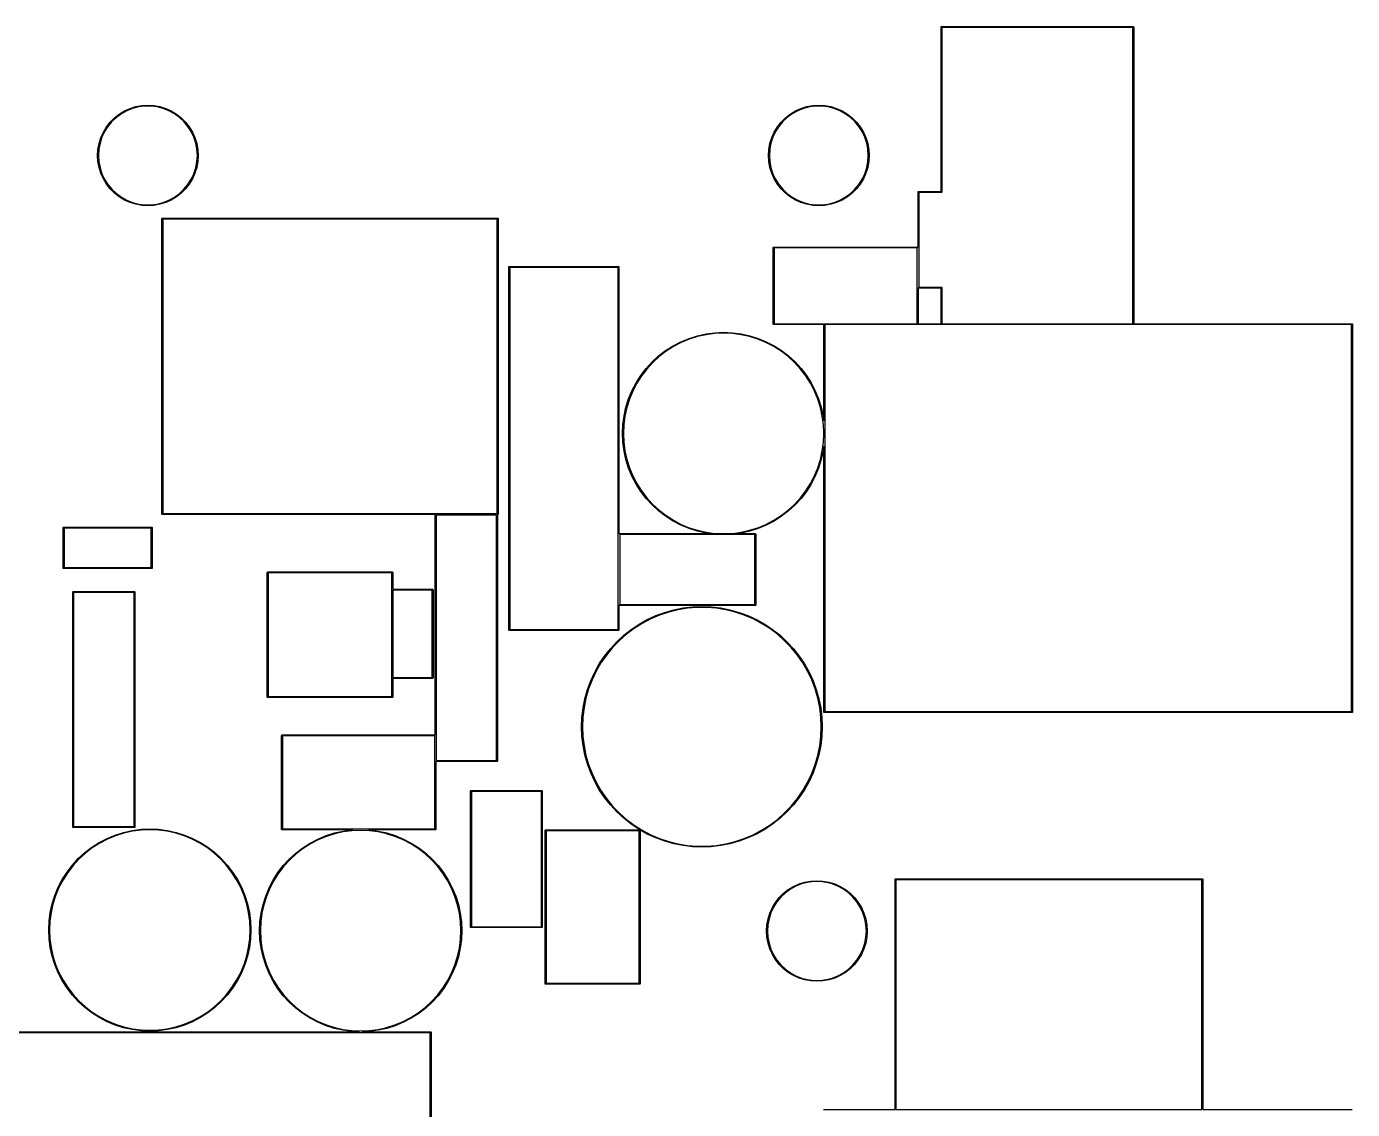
# Model space of a CAD drawing. Extents: x 0.56 to 7.71, y -4.93 to -0.64.
# Drawn here: x 4.987 to 7.71, y -2.865 to -0.641 of the extents above; entities that cross this region are included whole.
import ezdxf

# ---------------------------------------------------------------- set-up
doc = ezdxf.new("R2010")
doc.units = 0
doc.header["$MEASUREMENT"] = 0
doc.layers.add('BLACK', color=7, linetype='CONTINUOUS')

msp = doc.modelspace()

# ---------------------------------------------------------------- linework, layer by layer
at = {"layer": 'BLACK', "linetype": 'CONTINUOUS'}
for p, q in [((6.86516, -0.641732), (6.86545, -0.641036)), ((6.86516, -0.979331), (6.86516, -0.641732)), ((6.86545, -0.641036), (6.86614, -0.640748)), ((6.86614, -0.640748), (7.25984, -0.640748)), ((6.86713, -0.642717), (6.86713, -0.980315)), ((7.25886, -0.642717), (6.86713, -0.642717)), ((7.25886, -1.25098), (7.25886, -0.642717)), ((7.25984, -0.640748), (7.26054, -0.641036)), ((7.26054, -0.641036), (7.26083, -0.641732)), ((7.26083, -0.641732), (7.26083, -1.25098)), ((5.17751, -0.820459), (5.18819, -0.814003)), ((5.19297, -0.813601), (5.18179, -0.819746)), ((5.18819, -0.814003), (5.19957, -0.808881)), ((5.20483, -0.808905), (5.19297, -0.813601)), ((5.19957, -0.808881), (5.21149, -0.805168)), ((5.21719, -0.805733), (5.20483, -0.808905)), ((5.21149, -0.805168), (5.22376, -0.802919)), ((5.22984, -0.804134), (5.21719, -0.805733)), ((5.22376, -0.802919), (5.23622, -0.802165)), ((5.2426, -0.804134), (5.22984, -0.804134)), ((5.23622, -0.802165), (5.24868, -0.802919)), ((5.25525, -0.805733), (5.2426, -0.804134)), ((5.24868, -0.802919), (5.26095, -0.805168)), ((5.26761, -0.808905), (5.25525, -0.805733)), ((5.26095, -0.805168), (5.27287, -0.808881)), ((5.27947, -0.813601), (5.26761, -0.808905)), ((5.27287, -0.808881), (5.28425, -0.814003)), ((5.29065, -0.819746), (5.27947, -0.813601)), ((5.28425, -0.814003), (5.29493, -0.820459)), ((6.55547, -0.820459), (6.56615, -0.814003)), ((6.57092, -0.813601), (6.55974, -0.819746)), ((6.56615, -0.814003), (6.57753, -0.808881)), ((6.58278, -0.808905), (6.57092, -0.813601)), ((6.57753, -0.808881), (6.58944, -0.805168)), ((6.59514, -0.805733), (6.58278, -0.808905)), ((6.58944, -0.805168), (6.60172, -0.802919)), ((6.6078, -0.804134), (6.59514, -0.805733)), ((6.60172, -0.802919), (6.61417, -0.802165)), ((6.62055, -0.804134), (6.6078, -0.804134)), ((6.61417, -0.802165), (6.62663, -0.802919)), ((6.63321, -0.805733), (6.62055, -0.804134)), ((6.62663, -0.802919), (6.63891, -0.805168)), ((6.64556, -0.808905), (6.63321, -0.805733)), ((6.63891, -0.805168), (6.65082, -0.808881)), ((6.65742, -0.813601), (6.64556, -0.808905)), ((6.65082, -0.808881), (6.6622, -0.814003)), ((6.6686, -0.819746), (6.65742, -0.813601)), ((6.6622, -0.814003), (6.67288, -0.820459)), ((5.15117, -0.846804), (5.15886, -0.83698)), ((5.16217, -0.835977), (5.15404, -0.845806)), ((5.15886, -0.83698), (5.16769, -0.828156)), ((5.17147, -0.827244), (5.16217, -0.835977)), ((5.16769, -0.828156), (5.17751, -0.820459)), ((5.18179, -0.819746), (5.17147, -0.827244)), ((5.30097, -0.827244), (5.29065, -0.819746)), ((5.29493, -0.820459), (5.30475, -0.828156)), ((5.31027, -0.835977), (5.30097, -0.827244)), ((5.30475, -0.828156), (5.31358, -0.83698)), ((5.3184, -0.845806), (5.31027, -0.835977)), ((5.31358, -0.83698), (5.32127, -0.846804)), ((6.52912, -0.846804), (6.53682, -0.83698)), ((6.54013, -0.835977), (6.53199, -0.845806)), ((6.53682, -0.83698), (6.54564, -0.828156)), ((6.54942, -0.827244), (6.54013, -0.835977)), ((6.54564, -0.828156), (6.55547, -0.820459)), ((6.55974, -0.819746), (6.54942, -0.827244)), ((6.67892, -0.827244), (6.6686, -0.819746)), ((6.67288, -0.820459), (6.6827, -0.828156)), ((6.68822, -0.835977), (6.67892, -0.827244)), ((6.6827, -0.828156), (6.69153, -0.83698)), ((6.69635, -0.845806), (6.68822, -0.835977)), ((6.69153, -0.83698), (6.69923, -0.846804)), ((5.13588, -0.880779), (5.13959, -0.868865)), ((5.14178, -0.868118), (5.13783, -0.88025)), ((5.13959, -0.868865), (5.14471, -0.857484)), ((5.14721, -0.856576), (5.14178, -0.868118)), ((5.14471, -0.857484), (5.15117, -0.846804)), ((5.15404, -0.845806), (5.14721, -0.856576)), ((5.32523, -0.856576), (5.3184, -0.845806)), ((5.32127, -0.846804), (5.32773, -0.857484)), ((5.33067, -0.868118), (5.32523, -0.856576)), ((5.32773, -0.857484), (5.33285, -0.868865)), ((5.33461, -0.88025), (5.33067, -0.868118)), ((5.33285, -0.868865), (5.33656, -0.880779)), ((6.51383, -0.880779), (6.51754, -0.868865)), ((6.51973, -0.868118), (6.51579, -0.88025)), ((6.51754, -0.868865), (6.52266, -0.857484)), ((6.52516, -0.856576), (6.51973, -0.868118)), ((6.52266, -0.857484), (6.52912, -0.846804)), ((6.53199, -0.845806), (6.52516, -0.856576)), ((6.70319, -0.856576), (6.69635, -0.845806)), ((6.69923, -0.846804), (6.70568, -0.857484)), ((6.70862, -0.868118), (6.70319, -0.856576)), ((6.70568, -0.857484), (6.7108, -0.868865)), ((6.71256, -0.88025), (6.70862, -0.868118)), ((6.7108, -0.868865), (6.71452, -0.880779)), ((5.13287, -0.905512), (5.13363, -0.893055)), ((5.13363, -0.893055), (5.13588, -0.880779)), ((5.13544, -0.892781), (5.13464, -0.905512)), ((5.13783, -0.88025), (5.13544, -0.892781)), ((5.337, -0.892781), (5.33461, -0.88025)), ((5.33656, -0.880779), (5.33881, -0.893055)), ((5.3378, -0.905512), (5.337, -0.892781)), ((5.33881, -0.893055), (5.33957, -0.905512)), ((6.51083, -0.905512), (6.51158, -0.893055)), ((6.51158, -0.893055), (6.51383, -0.880779)), ((6.5134, -0.892781), (6.51259, -0.905512)), ((6.51579, -0.88025), (6.5134, -0.892781)), ((6.71495, -0.892781), (6.71256, -0.88025)), ((6.71452, -0.880779), (6.71677, -0.893055)), ((6.71575, -0.905512), (6.71495, -0.892781)), ((6.71677, -0.893055), (6.71752, -0.905512)), ((5.13363, -0.917969), (5.13287, -0.905512)), ((5.13588, -0.930244), (5.13363, -0.917969)), ((5.13464, -0.905512), (5.13544, -0.918243)), ((5.13544, -0.918243), (5.13783, -0.930773)), ((5.33461, -0.930773), (5.337, -0.918243)), ((5.33881, -0.917969), (5.33656, -0.930244)), ((5.337, -0.918243), (5.3378, -0.905512)), ((5.33957, -0.905512), (5.33881, -0.917969)), ((6.51158, -0.917969), (6.51083, -0.905512)), ((6.51383, -0.930244), (6.51158, -0.917969)), ((6.51259, -0.905512), (6.5134, -0.918243)), ((6.5134, -0.918243), (6.51579, -0.930773)), ((6.71256, -0.930773), (6.71495, -0.918243)), ((6.71677, -0.917969), (6.71452, -0.930244)), ((6.71495, -0.918243), (6.71575, -0.905512)), ((6.71752, -0.905512), (6.71677, -0.917969)), ((5.13959, -0.942159), (5.13588, -0.930244)), ((5.13783, -0.930773), (5.14178, -0.942905)), ((5.14471, -0.953539), (5.13959, -0.942159)), ((5.14178, -0.942905), (5.14721, -0.954448)), ((5.32523, -0.954448), (5.33067, -0.942905)), ((5.33285, -0.942159), (5.32773, -0.953539)), ((5.33067, -0.942905), (5.33461, -0.930773)), ((5.33656, -0.930244), (5.33285, -0.942159)), ((6.51754, -0.942159), (6.51383, -0.930244)), ((6.51579, -0.930773), (6.51973, -0.942905)), ((6.52266, -0.953539), (6.51754, -0.942159)), ((6.51973, -0.942905), (6.52516, -0.954448)), ((6.70319, -0.954448), (6.70862, -0.942905)), ((6.7108, -0.942159), (6.70568, -0.953539)), ((6.70862, -0.942905), (6.71256, -0.930773)), ((6.71452, -0.930244), (6.7108, -0.942159)), ((5.15117, -0.964219), (5.14471, -0.953539)), ((5.14721, -0.954448), (5.15404, -0.965218)), ((5.15886, -0.974043), (5.15117, -0.964219)), ((5.15404, -0.965218), (5.16217, -0.975047)), ((5.16769, -0.982868), (5.15886, -0.974043)), ((5.16217, -0.975047), (5.17147, -0.983779)), ((5.30097, -0.983779), (5.31027, -0.975047)), ((5.31358, -0.974043), (5.30475, -0.982868)), ((5.31027, -0.975047), (5.3184, -0.965218)), ((5.32127, -0.964219), (5.31358, -0.974043)), ((5.3184, -0.965218), (5.32523, -0.954448)), ((5.32773, -0.953539), (5.32127, -0.964219)), ((6.52912, -0.964219), (6.52266, -0.953539)), ((6.52516, -0.954448), (6.53199, -0.965218)), ((6.53682, -0.974043), (6.52912, -0.964219)), ((6.53199, -0.965218), (6.54013, -0.975047)), ((6.54564, -0.982868), (6.53682, -0.974043)), ((6.54013, -0.975047), (6.54942, -0.983779)), ((6.67892, -0.983779), (6.68822, -0.975047)), ((6.69153, -0.974043), (6.6827, -0.982868)), ((6.68822, -0.975047), (6.69635, -0.965218)), ((6.69923, -0.964219), (6.69153, -0.974043)), ((6.69635, -0.965218), (6.70319, -0.954448)), ((6.70568, -0.953539), (6.69923, -0.964219)), ((6.81791, -0.980315), (6.8182, -0.979619)), ((6.81791, -1.09449), (6.81791, -0.980315)), ((6.8182, -0.979619), (6.8189, -0.979331)), ((6.8189, -0.979331), (6.86516, -0.979331)), ((6.86713, -0.980315), (6.86684, -0.981011)), ((5.17751, -0.990564), (5.16769, -0.982868)), ((5.17147, -0.983779), (5.18179, -0.991277)), ((5.18819, -0.997021), (5.17751, -0.990564)), ((5.18179, -0.991277), (5.19297, -0.997423)), ((5.19957, -1.00214), (5.18819, -0.997021)), ((5.19297, -0.997423), (5.20483, -1.00212)), ((5.21149, -1.00586), (5.19957, -1.00214)), ((5.20483, -1.00212), (5.21719, -1.00529)), ((5.22376, -1.0081), (5.21149, -1.00586)), ((5.21719, -1.00529), (5.22984, -1.00689)), ((5.22984, -1.00689), (5.2426, -1.00689)), ((5.2426, -1.00689), (5.25525, -1.00529)), ((5.26095, -1.00586), (5.24868, -1.0081)), ((5.25525, -1.00529), (5.26761, -1.00212)), ((5.27287, -1.00214), (5.26095, -1.00586)), ((5.26761, -1.00212), (5.27947, -0.997423)), ((5.28425, -0.997021), (5.27287, -1.00214)), ((5.27947, -0.997423), (5.29065, -0.991277)), ((5.29493, -0.990564), (5.28425, -0.997021)), ((5.29065, -0.991277), (5.30097, -0.983779)), ((5.30475, -0.982868), (5.29493, -0.990564)), ((6.55547, -0.990564), (6.54564, -0.982868)), ((6.54942, -0.983779), (6.55974, -0.991277)), ((6.56615, -0.997021), (6.55547, -0.990564)), ((6.55974, -0.991277), (6.57092, -0.997423)), ((6.57753, -1.00214), (6.56615, -0.997021)), ((6.57092, -0.997423), (6.58278, -1.00212)), ((6.58944, -1.00586), (6.57753, -1.00214)), ((6.58278, -1.00212), (6.59514, -1.00529)), ((6.60172, -1.0081), (6.58944, -1.00586)), ((6.59514, -1.00529), (6.6078, -1.00689)), ((6.6078, -1.00689), (6.62055, -1.00689)), ((6.62055, -1.00689), (6.63321, -1.00529)), ((6.63891, -1.00586), (6.62663, -1.0081)), ((6.63321, -1.00529), (6.64556, -1.00212)), ((6.65082, -1.00214), (6.63891, -1.00586)), ((6.64556, -1.00212), (6.65742, -0.997423)), ((6.6622, -0.997021), (6.65082, -1.00214)), ((6.65742, -0.997423), (6.6686, -0.991277)), ((6.67288, -0.990564), (6.6622, -0.997021)), ((6.6686, -0.991277), (6.67892, -0.983779)), ((6.6827, -0.982868), (6.67288, -0.990564)), ((6.86614, -0.981299), (6.81988, -0.981299)), ((6.81988, -0.981299), (6.81988, -1.17618)), ((6.86684, -0.981011), (6.86614, -0.981299)), ((5.23622, -1.00886), (5.22376, -1.0081)), ((5.24868, -1.0081), (5.23622, -1.00886)), ((5.26476, -1.03543), (5.26505, -1.03474)), ((5.26505, -1.03474), (5.26575, -1.03445)), ((5.26575, -1.03445), (5.95472, -1.03445)), ((5.95472, -1.03445), (5.95542, -1.03474)), ((5.95542, -1.03474), (5.95571, -1.03543)), ((6.61417, -1.00886), (6.60172, -1.0081)), ((6.62663, -1.0081), (6.61417, -1.00886)), ((5.26476, -1.64173), (5.26476, -1.03543)), ((5.26673, -1.03642), (5.26673, -1.64075)), ((5.95374, -1.03642), (5.26673, -1.03642)), ((5.95374, -1.64075), (5.95374, -1.03642)), ((5.95571, -1.03543), (5.95571, -1.64173)), ((6.52067, -1.09449), (6.52096, -1.09379)), ((6.52067, -1.25197), (6.52067, -1.09449)), ((6.52096, -1.09379), (6.52165, -1.0935)), ((6.52165, -1.0935), (6.81693, -1.0935)), ((6.52264, -1.09547), (6.52264, -1.25098)), ((6.81594, -1.09547), (6.52264, -1.09547)), ((6.81594, -1.25098), (6.81594, -1.09547)), ((6.81693, -1.0935), (6.81763, -1.09379)), ((6.81763, -1.09379), (6.81791, -1.09449)), ((5.97736, -1.13425), (5.97765, -1.13356)), ((5.97736, -1.87992), (5.97736, -1.13425)), ((5.97765, -1.13356), (5.97835, -1.13327)), ((5.97835, -1.13327), (6.20276, -1.13327)), ((5.97933, -1.13524), (5.97933, -1.87894)), ((6.20177, -1.13524), (5.97933, -1.13524)), ((6.20177, -1.87894), (6.20177, -1.13524)), ((6.20276, -1.13327), (6.20345, -1.13356)), ((6.20345, -1.13356), (6.20374, -1.13425)), ((6.20374, -1.13425), (6.20374, -1.68229)), ((6.8182, -1.17786), (6.81791, -1.17717)), ((6.81791, -1.17717), (6.81791, -1.25098)), ((6.8189, -1.17815), (6.8182, -1.17786)), ((6.86516, -1.17815), (6.8189, -1.17815)), ((6.81988, -1.17618), (6.86614, -1.17618)), ((6.86516, -1.25098), (6.86516, -1.17815)), ((6.86614, -1.17618), (6.86684, -1.17647)), ((6.86684, -1.17647), (6.86713, -1.17717)), ((6.86713, -1.17717), (6.86713, -1.25098)), ((6.52096, -1.25266), (6.52067, -1.25197)), ((6.52165, -1.25295), (6.52096, -1.25266)), ((6.52264, -1.25098), (6.81594, -1.25098)), ((6.81791, -1.25098), (6.86516, -1.25098)), ((6.86713, -1.25098), (7.25886, -1.25098)), ((7.26083, -1.25098), (7.70925, -1.25098)), ((7.70925, -1.25098), (7.70995, -1.25127)), ((7.70995, -1.25127), (7.71024, -1.25197)), ((7.71024, -1.25197), (7.71024, -2.04843)), ((6.34757, -1.28123), (6.36484, -1.27578)), ((6.3653, -1.27749), (6.34817, -1.28289)), ((6.36484, -1.27578), (6.38253, -1.27186)), ((6.38284, -1.2736), (6.3653, -1.27749)), ((6.38253, -1.27186), (6.4005, -1.26949)), ((6.40065, -1.27126), (6.38284, -1.2736)), ((6.4005, -1.26949), (6.4186, -1.2687)), ((6.4186, -1.27047), (6.40065, -1.27126)), ((6.4186, -1.2687), (6.4367, -1.26949)), ((6.43654, -1.27126), (6.4186, -1.27047)), ((6.45435, -1.2736), (6.43654, -1.27126)), ((6.4367, -1.26949), (6.45466, -1.27186)), ((6.47189, -1.27749), (6.45435, -1.2736)), ((6.45466, -1.27186), (6.47235, -1.27578)), ((6.48902, -1.28289), (6.47189, -1.27749)), ((6.47235, -1.27578), (6.48963, -1.28123)), ((6.62441, -1.25295), (6.52165, -1.25295)), ((6.62441, -1.45013), (6.62441, -1.25295)), ((6.81693, -1.25295), (6.62638, -1.25295)), ((6.62638, -1.25295), (6.62638, -2.04744)), ((6.86614, -1.25295), (6.81693, -1.25295)), ((7.25984, -1.25295), (6.86614, -1.25295)), ((7.70827, -1.25295), (7.25984, -1.25295)), ((7.70827, -2.04744), (7.70827, -1.25295)), ((6.2851, -1.31729), (6.29948, -1.30626)), ((6.29948, -1.30626), (6.31476, -1.29652)), ((6.31564, -1.29806), (6.30049, -1.30771)), ((6.31476, -1.29652), (6.33083, -1.28816)), ((6.33158, -1.28976), (6.31564, -1.29806)), ((6.33083, -1.28816), (6.34757, -1.28123)), ((6.34817, -1.28289), (6.33158, -1.28976)), ((6.50561, -1.28976), (6.48902, -1.28289)), ((6.48963, -1.28123), (6.50636, -1.28816)), ((6.52155, -1.29806), (6.50561, -1.28976)), ((6.50636, -1.28816), (6.52243, -1.29652)), ((6.5367, -1.30771), (6.52155, -1.29806)), ((6.52243, -1.29652), (6.53771, -1.30626)), ((6.53771, -1.30626), (6.55209, -1.31729)), ((6.25951, -1.34289), (6.27175, -1.32953)), ((6.273, -1.33078), (6.26086, -1.34403)), ((6.27175, -1.32953), (6.2851, -1.31729)), ((6.28624, -1.31865), (6.273, -1.33078)), ((6.30049, -1.30771), (6.28624, -1.31865)), ((6.55095, -1.31865), (6.5367, -1.30771)), ((6.56419, -1.33078), (6.55095, -1.31865)), ((6.55209, -1.31729), (6.56545, -1.32953)), ((6.57633, -1.34403), (6.56419, -1.33078)), ((6.56545, -1.32953), (6.57769, -1.34289)), ((6.23874, -1.37254), (6.24848, -1.35726)), ((6.24993, -1.35828), (6.24028, -1.37343)), ((6.24848, -1.35726), (6.25951, -1.34289)), ((6.26086, -1.34403), (6.24993, -1.35828)), ((6.58726, -1.35828), (6.57633, -1.34403)), ((6.57769, -1.34289), (6.58871, -1.35726)), ((6.59691, -1.37343), (6.58726, -1.35828)), ((6.58871, -1.35726), (6.59845, -1.37254)), ((6.22344, -1.40535), (6.23038, -1.38861)), ((6.23038, -1.38861), (6.23874, -1.37254)), ((6.24028, -1.37343), (6.23198, -1.38936)), ((6.60521, -1.38936), (6.59691, -1.37343)), ((6.59845, -1.37254), (6.60681, -1.38861)), ((6.60681, -1.38861), (6.61375, -1.40535)), ((6.21799, -1.42263), (6.22344, -1.40535)), ((6.22511, -1.40595), (6.21971, -1.42309)), ((6.23198, -1.38936), (6.22511, -1.40595)), ((6.61208, -1.40595), (6.60521, -1.38936)), ((6.61748, -1.42309), (6.61208, -1.40595)), ((6.61375, -1.40535), (6.6192, -1.42263)), ((6.21171, -1.45828), (6.21407, -1.44032)), ((6.21582, -1.44062), (6.21347, -1.45843)), ((6.21407, -1.44032), (6.21799, -1.42263)), ((6.21971, -1.42309), (6.21582, -1.44062)), ((6.62137, -1.44062), (6.61748, -1.42309)), ((6.6192, -1.42263), (6.62312, -1.44032)), ((6.62372, -1.45843), (6.62137, -1.44062)), ((6.62312, -1.44032), (6.62441, -1.45013)), ((6.21092, -1.47638), (6.21171, -1.45828)), ((6.21347, -1.45843), (6.21269, -1.47638)), ((6.62441, -1.4743), (6.62372, -1.45843)), ((6.21171, -1.49448), (6.21092, -1.47638)), ((6.21407, -1.51244), (6.21171, -1.49448)), ((6.21269, -1.47638), (6.21347, -1.49432)), ((6.21347, -1.49432), (6.21582, -1.51213)), ((6.62137, -1.51213), (6.62372, -1.49432)), ((6.62372, -1.49432), (6.62441, -1.47845)), ((6.62441, -1.47845), (6.62441, -1.4743)), ((6.21799, -1.53013), (6.21407, -1.51244)), ((6.21582, -1.51213), (6.21971, -1.52967)), ((6.61748, -1.52967), (6.62137, -1.51213)), ((6.62312, -1.51244), (6.6192, -1.53013)), ((6.62441, -1.50263), (6.62312, -1.51244)), ((6.62441, -2.04843), (6.62441, -1.50263)), ((6.22344, -1.54741), (6.21799, -1.53013)), ((6.21971, -1.52967), (6.22511, -1.5468)), ((6.23038, -1.56415), (6.22344, -1.54741)), ((6.22511, -1.5468), (6.23198, -1.5634)), ((6.60521, -1.5634), (6.61208, -1.5468)), ((6.61375, -1.54741), (6.60681, -1.56415)), ((6.61208, -1.5468), (6.61748, -1.52967)), ((6.6192, -1.53013), (6.61375, -1.54741)), ((6.23874, -1.58022), (6.23038, -1.56415)), ((6.23198, -1.5634), (6.24028, -1.57933)), ((6.24028, -1.57933), (6.24993, -1.59448)), ((6.58726, -1.59448), (6.59691, -1.57933)), ((6.59691, -1.57933), (6.60521, -1.5634)), ((6.60681, -1.56415), (6.59845, -1.58022)), ((6.24848, -1.5955), (6.23874, -1.58022)), ((6.25951, -1.60987), (6.24848, -1.5955)), ((6.24993, -1.59448), (6.26086, -1.60873)), ((6.57633, -1.60873), (6.58726, -1.59448)), ((6.58871, -1.5955), (6.57769, -1.60987)), ((6.59845, -1.58022), (6.58871, -1.5955)), ((6.27175, -1.62323), (6.25951, -1.60987)), ((6.26086, -1.60873), (6.273, -1.62197)), ((6.2851, -1.63547), (6.27175, -1.62323)), ((6.273, -1.62197), (6.28624, -1.63411)), ((6.55095, -1.63411), (6.56419, -1.62197)), ((6.56545, -1.62323), (6.55209, -1.63547)), ((6.56419, -1.62197), (6.57633, -1.60873)), ((6.57769, -1.60987), (6.56545, -1.62323)), ((5.26505, -1.64243), (5.26476, -1.64173)), ((5.26575, -1.64272), (5.26505, -1.64243)), ((5.82608, -1.64272), (5.26575, -1.64272)), ((5.26673, -1.64075), (5.95374, -1.64075)), ((5.82602, -1.64285), (5.82608, -1.64272)), ((5.82602, -2.09547), (5.82602, -1.64285)), ((5.82799, -1.64383), (5.82799, -2.14817)), ((5.95201, -1.64383), (5.82799, -1.64383)), ((5.95201, -2.14817), (5.95201, -1.64383)), ((5.95472, -1.64272), (5.95392, -1.64272)), ((5.95392, -1.64272), (5.95398, -1.64285)), ((5.95398, -1.64285), (5.95398, -2.14915)), ((5.95542, -1.64243), (5.95472, -1.64272)), ((5.95571, -1.64173), (5.95542, -1.64243)), ((6.29948, -1.6465), (6.2851, -1.63547)), ((6.28624, -1.63411), (6.30049, -1.64505)), ((6.31476, -1.65623), (6.29948, -1.6465)), ((6.30049, -1.64505), (6.31564, -1.6547)), ((6.33083, -1.6646), (6.31476, -1.65623)), ((6.31564, -1.6547), (6.33158, -1.66299)), ((6.50561, -1.66299), (6.52155, -1.6547)), ((6.52243, -1.65623), (6.50636, -1.6646)), ((6.52155, -1.6547), (6.5367, -1.64505)), ((6.53771, -1.6465), (6.52243, -1.65623)), ((6.5367, -1.64505), (6.55095, -1.63411)), ((6.55209, -1.63547), (6.53771, -1.6465)), ((5.06201, -1.67008), (5.0623, -1.66938)), ((5.06201, -1.75276), (5.06201, -1.67008)), ((5.0623, -1.66938), (5.06299, -1.66909)), ((5.06299, -1.66909), (5.24409, -1.66909)), ((5.06398, -1.67106), (5.06398, -1.75177)), ((5.24311, -1.67106), (5.06398, -1.67106)), ((5.24311, -1.75177), (5.24311, -1.67106)), ((5.24409, -1.66909), (5.24479, -1.66938)), ((5.24479, -1.66938), (5.24508, -1.67008)), ((5.24508, -1.67008), (5.24508, -1.75276)), ((6.20374, -1.68229), (6.20424, -1.68209)), ((6.20424, -1.68209), (6.39155, -1.68209)), ((6.4186, -1.68406), (6.20522, -1.68406)), ((6.20522, -1.68406), (6.20522, -1.82776)), ((6.34757, -1.67153), (6.33083, -1.6646)), ((6.33158, -1.66299), (6.34817, -1.66987)), ((6.36484, -1.67698), (6.34757, -1.67153)), ((6.34817, -1.66987), (6.3653, -1.67527)), ((6.38253, -1.6809), (6.36484, -1.67698)), ((6.3653, -1.67527), (6.38284, -1.67915)), ((6.39155, -1.68209), (6.38253, -1.6809)), ((6.38284, -1.67915), (6.40065, -1.6815)), ((6.40065, -1.6815), (6.41411, -1.68209)), ((6.41411, -1.68209), (6.42308, -1.68209)), ((6.48278, -1.68406), (6.4186, -1.68406)), ((6.42308, -1.68209), (6.43654, -1.6815)), ((6.43654, -1.6815), (6.45435, -1.67915)), ((6.45466, -1.6809), (6.44565, -1.68209)), ((6.44565, -1.68209), (6.48376, -1.68209)), ((6.45435, -1.67915), (6.47189, -1.67527)), ((6.47235, -1.67698), (6.45466, -1.6809)), ((6.47189, -1.67527), (6.48902, -1.66987)), ((6.48963, -1.67153), (6.47235, -1.67698)), ((6.48278, -1.82776), (6.48278, -1.68406)), ((6.48376, -1.68209), (6.48446, -1.68237)), ((6.48446, -1.68237), (6.48475, -1.68307)), ((6.48475, -1.68307), (6.48475, -1.82874)), ((6.48902, -1.66987), (6.50561, -1.66299)), ((6.50636, -1.6646), (6.48963, -1.67153)), ((5.0623, -1.75345), (5.06201, -1.75276)), ((5.06299, -1.75374), (5.0623, -1.75345)), ((5.24409, -1.75374), (5.06299, -1.75374)), ((5.06398, -1.75177), (5.24311, -1.75177)), ((5.24479, -1.75345), (5.24409, -1.75374)), ((5.24508, -1.75276), (5.24479, -1.75345)), ((5.4813, -1.76181), (5.48159, -1.76112)), ((5.4813, -2.01772), (5.4813, -1.76181)), ((5.48159, -1.76112), (5.48228, -1.76083)), ((5.48228, -1.76083), (5.73819, -1.76083)), ((5.48327, -1.7628), (5.48327, -2.01673)), ((5.7372, -1.7628), (5.48327, -1.7628)), ((5.7372, -2.01673), (5.7372, -1.7628)), ((5.73819, -1.76083), (5.73888, -1.76112)), ((5.73888, -1.76112), (5.73917, -1.76181)), ((5.73917, -1.76181), (5.73917, -1.79626)), ((5.73917, -1.79626), (5.82087, -1.79626)), ((5.82087, -1.79626), (5.82156, -1.79655)), ((5.82156, -1.79655), (5.82185, -1.79724)), ((5.82185, -1.79724), (5.82185, -1.97835)), ((5.08169, -1.80197), (5.08198, -1.80127)), ((5.08169, -2.28465), (5.08169, -1.80197)), ((5.08198, -1.80127), (5.08268, -1.80098)), ((5.08268, -1.80098), (5.20866, -1.80098)), ((5.08366, -1.80295), (5.08366, -2.28366)), ((5.20768, -1.80295), (5.08366, -1.80295)), ((5.20768, -2.28366), (5.20768, -1.80295)), ((5.20866, -1.80098), (5.20936, -1.80127)), ((5.20936, -1.80127), (5.20965, -1.80197)), ((5.20965, -1.80197), (5.20965, -2.28465)), ((5.73917, -1.79823), (5.73917, -1.97736)), ((5.81988, -1.79823), (5.73917, -1.79823)), ((5.81988, -1.97736), (5.81988, -1.79823)), ((6.20424, -1.82972), (6.20374, -1.82952)), ((6.20374, -1.82952), (6.20374, -1.87992)), ((6.48376, -1.82972), (6.20424, -1.82972)), ((6.20522, -1.82776), (6.48278, -1.82776)), ((6.26186, -1.85862), (6.27947, -1.8505)), ((6.28704, -1.8494), (6.26887, -1.85714)), ((6.27947, -1.8505), (6.29767, -1.84378)), ((6.30578, -1.84315), (6.28704, -1.8494)), ((6.29767, -1.84378), (6.31634, -1.83852)), ((6.32495, -1.83842), (6.30578, -1.84315)), ((6.31634, -1.83852), (6.33537, -1.83473)), ((6.34445, -1.83525), (6.32495, -1.83842)), ((6.33537, -1.83473), (6.35463, -1.83245)), ((6.36414, -1.83366), (6.34445, -1.83525)), ((6.35463, -1.83245), (6.37402, -1.83169)), ((6.38389, -1.83366), (6.36414, -1.83366)), ((6.37402, -1.83169), (6.3934, -1.83245)), ((6.40358, -1.83525), (6.38389, -1.83366)), ((6.3934, -1.83245), (6.41266, -1.83473)), ((6.42308, -1.83842), (6.40358, -1.83525)), ((6.41266, -1.83473), (6.43169, -1.83852)), ((6.44226, -1.84315), (6.42308, -1.83842)), ((6.43169, -1.83852), (6.45036, -1.84378)), ((6.46099, -1.8494), (6.44226, -1.84315)), ((6.45036, -1.84378), (6.46856, -1.8505)), ((6.47916, -1.85714), (6.46099, -1.8494)), ((6.46856, -1.8505), (6.48617, -1.85862)), ((6.48446, -1.82944), (6.48376, -1.82972)), ((6.48475, -1.82874), (6.48446, -1.82944)), ((5.97933, -1.87894), (6.20177, -1.87894)), ((6.21357, -1.89088), (6.22881, -1.87887)), ((6.23468, -1.87688), (6.21889, -1.88875)), ((6.22881, -1.87887), (6.24493, -1.8681)), ((6.25138, -1.86632), (6.23468, -1.87688)), ((6.24493, -1.8681), (6.26186, -1.85862)), ((6.26887, -1.85714), (6.25138, -1.86632)), ((6.49665, -1.86632), (6.47916, -1.85714)), ((6.48617, -1.85862), (6.5031, -1.8681)), ((6.51335, -1.87688), (6.49665, -1.86632)), ((6.5031, -1.8681), (6.51923, -1.87887)), ((6.52914, -1.88875), (6.51335, -1.87688)), ((6.51923, -1.87887), (6.53446, -1.89088)), ((5.97765, -1.88062), (5.97736, -1.87992)), ((5.97835, -1.88091), (5.97765, -1.88062)), ((6.20276, -1.88091), (5.97835, -1.88091)), ((6.18616, -1.9183), (6.19933, -1.90405)), ((6.20411, -1.90185), (6.19042, -1.91609)), ((6.19933, -1.90405), (6.21357, -1.89088)), ((6.20345, -1.88062), (6.20276, -1.88091)), ((6.20374, -1.87992), (6.20345, -1.88062)), ((6.21889, -1.88875), (6.20411, -1.90185)), ((6.54393, -1.90185), (6.52914, -1.88875)), ((6.53446, -1.89088), (6.5487, -1.90405)), ((6.55761, -1.91609), (6.54393, -1.90185)), ((6.5487, -1.90405), (6.56187, -1.9183)), ((6.16337, -1.94966), (6.17415, -1.93353)), ((6.17793, -1.93139), (6.16671, -1.94765)), ((6.17415, -1.93353), (6.18616, -1.9183)), ((6.19042, -1.91609), (6.17793, -1.93139)), ((6.5701, -1.93139), (6.55761, -1.91609)), ((6.56187, -1.9183), (6.57388, -1.93353)), ((6.58132, -1.94765), (6.5701, -1.93139)), ((6.57388, -1.93353), (6.58466, -1.94966)), ((6.1539, -1.96658), (6.16337, -1.94966)), ((6.16671, -1.94765), (6.15683, -1.96475)), ((6.5912, -1.96475), (6.58132, -1.94765)), ((6.58466, -1.94966), (6.59414, -1.96658)), ((5.73917, -1.97736), (5.81988, -1.97736)), ((5.82087, -1.97933), (5.73917, -1.97933)), ((5.73917, -1.97933), (5.73917, -2.01772)), ((5.82156, -1.97904), (5.82087, -1.97933)), ((5.82185, -1.97835), (5.82156, -1.97904)), ((6.13906, -2.0024), (6.14577, -1.9842)), ((6.14837, -1.9826), (6.14136, -2.00107)), ((6.14577, -1.9842), (6.1539, -1.96658)), ((6.15683, -1.96475), (6.14837, -1.9826)), ((6.59967, -1.9826), (6.5912, -1.96475)), ((6.59414, -1.96658), (6.60226, -1.9842)), ((6.60667, -2.00107), (6.59967, -1.9826)), ((6.60226, -1.9842), (6.60897, -2.0024)), ((6.13379, -2.02107), (6.13906, -2.0024)), ((6.14136, -2.00107), (6.13587, -2.02004)), ((6.61217, -2.02004), (6.60667, -2.00107)), ((6.60897, -2.0024), (6.61424, -2.02107)), ((5.48159, -2.01841), (5.4813, -2.01772)), ((5.48228, -2.0187), (5.48159, -2.01841)), ((5.73819, -2.0187), (5.48228, -2.0187)), ((5.48327, -2.01673), (5.7372, -2.01673)), ((5.73888, -2.01841), (5.73819, -2.0187)), ((5.73917, -2.01772), (5.73888, -2.01841)), ((6.12773, -2.05936), (6.13001, -2.04009)), ((6.13191, -2.03939), (6.12953, -2.059)), ((6.13001, -2.04009), (6.13379, -2.02107)), ((6.13587, -2.02004), (6.13191, -2.03939)), ((6.61612, -2.03939), (6.61217, -2.02004)), ((6.61424, -2.02107), (6.61802, -2.04009)), ((6.6185, -2.059), (6.61612, -2.03939)), ((6.61802, -2.04009), (6.6203, -2.05936)), ((6.12697, -2.07874), (6.12773, -2.05936)), ((6.12953, -2.059), (6.12874, -2.07874)), ((6.61929, -2.07874), (6.6185, -2.059)), ((6.6203, -2.05936), (6.62106, -2.07874)), ((6.6247, -2.04912), (6.62441, -2.04843)), ((6.62539, -2.04941), (6.6247, -2.04912)), ((7.70925, -2.04941), (6.62539, -2.04941)), ((6.62638, -2.04744), (7.70827, -2.04744)), ((7.70995, -2.04912), (7.70925, -2.04941)), ((7.71024, -2.04843), (7.70995, -2.04912)), ((5.51083, -2.09646), (5.51112, -2.09576)), ((5.51083, -2.28937), (5.51083, -2.09646)), ((5.51112, -2.09576), (5.51181, -2.09547)), ((5.51181, -2.09547), (5.82602, -2.09547)), ((6.12773, -2.09812), (6.12697, -2.07874)), ((6.12874, -2.07874), (6.12953, -2.09848)), ((6.6185, -2.09848), (6.61929, -2.07874)), ((6.62106, -2.07874), (6.6203, -2.09812)), ((5.5128, -2.09744), (5.5128, -2.28839)), ((5.82579, -2.09744), (5.5128, -2.09744)), ((5.82579, -2.28839), (5.82579, -2.09744)), ((6.13001, -2.11739), (6.12773, -2.09812)), ((6.12953, -2.09848), (6.13191, -2.11809)), ((6.13379, -2.13641), (6.13001, -2.11739)), ((6.13191, -2.11809), (6.13587, -2.13744)), ((6.61217, -2.13744), (6.61612, -2.11809)), ((6.61802, -2.11739), (6.61424, -2.13641)), ((6.61612, -2.11809), (6.6185, -2.09848)), ((6.6203, -2.09812), (6.61802, -2.11739)), ((5.95299, -2.15013), (5.82776, -2.15013)), ((5.82776, -2.15013), (5.82776, -2.28937)), ((5.82799, -2.14817), (5.95201, -2.14817)), ((5.95369, -2.14985), (5.95299, -2.15013)), ((5.95398, -2.14915), (5.95369, -2.14985)), ((6.13906, -2.15508), (6.13379, -2.13641)), ((6.13587, -2.13744), (6.14136, -2.15641)), ((6.60667, -2.15641), (6.61217, -2.13744)), ((6.61424, -2.13641), (6.60897, -2.15508)), ((6.14577, -2.17328), (6.13906, -2.15508)), ((6.14136, -2.15641), (6.14837, -2.17488)), ((6.1539, -2.1909), (6.14577, -2.17328)), ((6.14837, -2.17488), (6.15683, -2.19273)), ((6.5912, -2.19273), (6.59967, -2.17488)), ((6.60226, -2.17328), (6.59414, -2.1909)), ((6.59967, -2.17488), (6.60667, -2.15641)), ((6.60897, -2.15508), (6.60226, -2.17328)), ((6.16337, -2.20782), (6.1539, -2.1909)), ((6.15683, -2.19273), (6.16671, -2.20983)), ((6.58132, -2.20983), (6.5912, -2.19273)), ((6.59414, -2.1909), (6.58466, -2.20782)), ((5.89862, -2.21063), (5.89891, -2.20993)), ((5.89862, -2.49016), (5.89862, -2.21063)), ((5.89891, -2.20993), (5.89961, -2.20965)), ((5.89961, -2.20965), (6.04528, -2.20965)), ((5.90059, -2.21161), (5.90059, -2.48917)), ((6.04429, -2.21161), (5.90059, -2.21161)), ((6.04429, -2.48917), (6.04429, -2.21161)), ((6.04528, -2.20965), (6.04597, -2.20993)), ((6.04597, -2.20993), (6.04626, -2.21063)), ((6.04626, -2.21063), (6.04626, -2.49016)), ((6.17415, -2.22395), (6.16337, -2.20782)), ((6.16671, -2.20983), (6.17793, -2.22609)), ((6.18616, -2.23918), (6.17415, -2.22395)), ((6.17793, -2.22609), (6.19042, -2.24139)), ((6.55761, -2.24139), (6.5701, -2.22609)), ((6.57388, -2.22395), (6.56187, -2.23918)), ((6.5701, -2.22609), (6.58132, -2.20983)), ((6.58466, -2.20782), (6.57388, -2.22395)), ((6.19933, -2.25343), (6.18616, -2.23918)), ((6.19042, -2.24139), (6.20411, -2.25563)), ((6.21357, -2.2666), (6.19933, -2.25343)), ((6.20411, -2.25563), (6.21889, -2.26873)), ((6.52914, -2.26873), (6.54393, -2.25563)), ((6.5487, -2.25343), (6.53446, -2.2666)), ((6.54393, -2.25563), (6.55761, -2.24139)), ((6.56187, -2.23918), (6.5487, -2.25343)), ((5.08198, -2.28534), (5.08169, -2.28465)), ((5.08268, -2.28563), (5.08198, -2.28534)), ((5.20866, -2.28563), (5.08268, -2.28563)), ((5.08366, -2.28366), (5.20768, -2.28366)), ((5.20936, -2.28534), (5.20866, -2.28563)), ((5.20965, -2.28465), (5.20936, -2.28534)), ((6.22881, -2.27861), (6.21357, -2.2666)), ((6.21889, -2.26873), (6.23468, -2.2806)), ((6.24493, -2.28938), (6.22881, -2.27861)), ((6.23468, -2.2806), (6.25138, -2.29116)), ((6.49665, -2.29116), (6.51335, -2.2806)), ((6.51923, -2.27861), (6.5031, -2.28938)), ((6.51335, -2.2806), (6.52914, -2.26873)), ((6.53446, -2.2666), (6.51923, -2.27861)), ((5.13632, -2.31621), (5.15239, -2.30784)), ((5.15314, -2.30945), (5.13721, -2.31774)), ((5.15239, -2.30784), (5.16913, -2.30091)), ((5.16973, -2.30258), (5.15314, -2.30945)), ((5.16913, -2.30091), (5.18641, -2.29546)), ((5.18687, -2.29717), (5.16973, -2.30258)), ((5.18641, -2.29546), (5.20409, -2.29154)), ((5.2044, -2.29329), (5.18687, -2.29717)), ((5.20409, -2.29154), (5.22206, -2.28918)), ((5.22221, -2.29094), (5.2044, -2.29329)), ((5.22206, -2.28918), (5.24016, -2.28839)), ((5.24016, -2.29016), (5.22221, -2.29094)), ((5.24016, -2.28839), (5.25826, -2.28918)), ((5.2581, -2.29094), (5.24016, -2.29016)), ((5.27591, -2.29329), (5.2581, -2.29094)), ((5.25826, -2.28918), (5.27622, -2.29154)), ((5.29345, -2.29717), (5.27591, -2.29329)), ((5.27622, -2.29154), (5.29391, -2.29546)), ((5.31058, -2.30258), (5.29345, -2.29717)), ((5.29391, -2.29546), (5.31119, -2.30091)), ((5.32718, -2.30945), (5.31058, -2.30258)), ((5.31119, -2.30091), (5.32793, -2.30784)), ((5.34311, -2.31774), (5.32718, -2.30945)), ((5.32793, -2.30784), (5.344, -2.31621)), ((5.51112, -2.29007), (5.51083, -2.28937)), ((5.51181, -2.29035), (5.51112, -2.29007)), ((5.65729, -2.29035), (5.51181, -2.29035)), ((5.5128, -2.28839), (5.82579, -2.28839)), ((5.56939, -2.31748), (5.58546, -2.30912)), ((5.58621, -2.31072), (5.57028, -2.31902)), ((5.58546, -2.30912), (5.6022, -2.30218)), ((5.6028, -2.30385), (5.58621, -2.31072)), ((5.6022, -2.30218), (5.61948, -2.29673)), ((5.61994, -2.29845), (5.6028, -2.30385)), ((5.61948, -2.29673), (5.63717, -2.29281)), ((5.63747, -2.29456), (5.61994, -2.29845)), ((5.63717, -2.29281), (5.65513, -2.29045)), ((5.65528, -2.29221), (5.63747, -2.29456)), ((5.65513, -2.29045), (5.65729, -2.29035)), ((5.67323, -2.29143), (5.65528, -2.29221)), ((5.69117, -2.29221), (5.67323, -2.29143)), ((5.82677, -2.29035), (5.68917, -2.29035)), ((5.68917, -2.29035), (5.69133, -2.29045)), ((5.70898, -2.29456), (5.69117, -2.29221)), ((5.69133, -2.29045), (5.70929, -2.29281)), ((5.72652, -2.29845), (5.70898, -2.29456)), ((5.70929, -2.29281), (5.72698, -2.29673)), ((5.74365, -2.30385), (5.72652, -2.29845)), ((5.72698, -2.29673), (5.74426, -2.30218)), ((5.76025, -2.31072), (5.74365, -2.30385)), ((5.74426, -2.30218), (5.761, -2.30912)), ((5.77618, -2.31902), (5.76025, -2.31072)), ((5.761, -2.30912), (5.77707, -2.31748)), ((5.82747, -2.29007), (5.82677, -2.29035)), ((5.82776, -2.28937), (5.82747, -2.29007)), ((6.05217, -2.29134), (6.05245, -2.29064)), ((6.05217, -2.6063), (6.05217, -2.29134)), ((6.05245, -2.29064), (6.05315, -2.29035)), ((6.05315, -2.29035), (6.24606, -2.29035)), ((6.05413, -2.29232), (6.05413, -2.60531)), ((6.24508, -2.29232), (6.05413, -2.29232)), ((6.26186, -2.29886), (6.24493, -2.28938)), ((6.24508, -2.60531), (6.24508, -2.29232)), ((6.24606, -2.29035), (6.24676, -2.29064)), ((6.24676, -2.29064), (6.24705, -2.29134)), ((6.24705, -2.29134), (6.24705, -2.6063)), ((6.25138, -2.29116), (6.26887, -2.30034)), ((6.27947, -2.30698), (6.26186, -2.29886)), ((6.26887, -2.30034), (6.28704, -2.30808)), ((6.29767, -2.3137), (6.27947, -2.30698)), ((6.28704, -2.30808), (6.30578, -2.31433)), ((6.31634, -2.31896), (6.29767, -2.3137)), ((6.30578, -2.31433), (6.32495, -2.31906)), ((6.42308, -2.31906), (6.44226, -2.31433)), ((6.45036, -2.3137), (6.43169, -2.31896)), ((6.44226, -2.31433), (6.46099, -2.30808)), ((6.46856, -2.30698), (6.45036, -2.3137)), ((6.46099, -2.30808), (6.47916, -2.30034)), ((6.48617, -2.29886), (6.46856, -2.30698)), ((6.47916, -2.30034), (6.49665, -2.29116)), ((6.5031, -2.28938), (6.48617, -2.29886)), ((5.09331, -2.34921), (5.10667, -2.33697)), ((5.1078, -2.33833), (5.09456, -2.35047)), ((5.10667, -2.33697), (5.12104, -2.32594)), ((5.12206, -2.3274), (5.1078, -2.33833)), ((5.12104, -2.32594), (5.13632, -2.31621)), ((5.13721, -2.31774), (5.12206, -2.3274)), ((5.35826, -2.3274), (5.34311, -2.31774)), ((5.344, -2.31621), (5.35928, -2.32594)), ((5.37251, -2.33833), (5.35826, -2.3274)), ((5.35928, -2.32594), (5.37365, -2.33697)), ((5.38575, -2.35047), (5.37251, -2.33833)), ((5.37365, -2.33697), (5.38701, -2.34921)), ((5.52638, -2.35049), (5.53974, -2.33825)), ((5.54088, -2.3396), (5.52763, -2.35174)), ((5.53974, -2.33825), (5.55411, -2.32722)), ((5.55513, -2.32867), (5.54088, -2.3396)), ((5.55411, -2.32722), (5.56939, -2.31748)), ((5.57028, -2.31902), (5.55513, -2.32867)), ((5.79133, -2.32867), (5.77618, -2.31902)), ((5.77707, -2.31748), (5.79235, -2.32722)), ((5.80558, -2.3396), (5.79133, -2.32867)), ((5.79235, -2.32722), (5.80672, -2.33825)), ((5.81882, -2.35174), (5.80558, -2.3396)), ((5.80672, -2.33825), (5.82008, -2.35049)), ((6.33537, -2.32275), (6.31634, -2.31896)), ((6.32495, -2.31906), (6.34445, -2.32223)), ((6.35463, -2.32503), (6.33537, -2.32275)), ((6.34445, -2.32223), (6.36414, -2.32382)), ((6.37402, -2.32579), (6.35463, -2.32503)), ((6.36414, -2.32382), (6.38389, -2.32382)), ((6.3934, -2.32503), (6.37402, -2.32579)), ((6.38389, -2.32382), (6.40358, -2.32223)), ((6.41266, -2.32275), (6.3934, -2.32503)), ((6.40358, -2.32223), (6.42308, -2.31906)), ((6.43169, -2.31896), (6.41266, -2.32275)), ((5.07004, -2.37694), (5.08107, -2.36257)), ((5.08243, -2.36371), (5.07149, -2.37796)), ((5.08107, -2.36257), (5.09331, -2.34921)), ((5.09456, -2.35047), (5.08243, -2.36371)), ((5.39789, -2.36371), (5.38575, -2.35047)), ((5.38701, -2.34921), (5.39925, -2.36257)), ((5.40882, -2.37796), (5.39789, -2.36371)), ((5.39925, -2.36257), (5.41028, -2.37694)), ((5.50311, -2.37822), (5.51414, -2.36384)), ((5.5155, -2.36498), (5.50456, -2.37923)), ((5.51414, -2.36384), (5.52638, -2.35049)), ((5.52763, -2.35174), (5.5155, -2.36498)), ((5.83096, -2.36498), (5.81882, -2.35174)), ((5.82008, -2.35049), (5.83232, -2.36384)), ((5.8419, -2.37923), (5.83096, -2.36498)), ((5.83232, -2.36384), (5.84335, -2.37822)), ((5.05194, -2.40829), (5.0603, -2.39222)), ((5.06184, -2.39311), (5.05354, -2.40904)), ((5.0603, -2.39222), (5.07004, -2.37694)), ((5.07149, -2.37796), (5.06184, -2.39311)), ((5.41848, -2.39311), (5.40882, -2.37796)), ((5.41028, -2.37694), (5.42001, -2.39222)), ((5.42677, -2.40904), (5.41848, -2.39311)), ((5.42001, -2.39222), (5.42838, -2.40829)), ((5.48501, -2.40957), (5.49337, -2.3935)), ((5.49491, -2.39438), (5.48662, -2.41032)), ((5.49337, -2.3935), (5.50311, -2.37822)), ((5.50456, -2.37923), (5.49491, -2.39438)), ((5.85155, -2.39438), (5.8419, -2.37923)), ((5.84335, -2.37822), (5.85308, -2.3935)), ((5.85984, -2.41032), (5.85155, -2.39438)), ((5.85308, -2.3935), (5.86145, -2.40957)), ((6.5855, -2.39769), (6.59778, -2.39544)), ((6.59778, -2.39544), (6.61024, -2.39469)), ((6.61024, -2.39469), (6.62269, -2.39544)), ((6.62269, -2.39544), (6.63497, -2.39769)), ((6.77067, -2.39173), (6.77096, -2.39104)), ((6.77067, -2.86437), (6.77067, -2.39173)), ((6.77096, -2.39104), (6.77165, -2.39075)), ((6.77165, -2.39075), (7.40157, -2.39075)), ((6.77264, -2.39272), (6.77264, -2.86437)), ((7.40059, -2.39272), (6.77264, -2.39272)), ((7.40059, -2.86437), (7.40059, -2.39272)), ((7.40157, -2.39075), (7.40227, -2.39104)), ((7.40227, -2.39104), (7.40256, -2.39173)), ((7.40256, -2.39173), (7.40256, -2.86437)), ((5.045, -2.42503), (5.05194, -2.40829)), ((5.05354, -2.40904), (5.04667, -2.42564)), ((5.43364, -2.42564), (5.42677, -2.40904)), ((5.42838, -2.40829), (5.43531, -2.42503)), ((5.47808, -2.42631), (5.48501, -2.40957)), ((5.48662, -2.41032), (5.47974, -2.42691)), ((5.86672, -2.42691), (5.85984, -2.41032)), ((5.86145, -2.40957), (5.86838, -2.42631)), ((6.53288, -2.4295), (6.5417, -2.42068)), ((6.54549, -2.41976), (6.53619, -2.4285)), ((6.5417, -2.42068), (6.55153, -2.41298)), ((6.55581, -2.41227), (6.54549, -2.41976)), ((6.55153, -2.41298), (6.56221, -2.40652)), ((6.56699, -2.40612), (6.55581, -2.41227)), ((6.56221, -2.40652), (6.57359, -2.4014)), ((6.57885, -2.40142), (6.56699, -2.40612)), ((6.57359, -2.4014), (6.5855, -2.39769)), ((6.5912, -2.39825), (6.57885, -2.40142)), ((6.60386, -2.39665), (6.5912, -2.39825)), ((6.61661, -2.39665), (6.60386, -2.39665)), ((6.62927, -2.39825), (6.61661, -2.39665)), ((6.64163, -2.40142), (6.62927, -2.39825)), ((6.63497, -2.39769), (6.64688, -2.4014)), ((6.65349, -2.40612), (6.64163, -2.40142)), ((6.64688, -2.4014), (6.65826, -2.40652)), ((6.66466, -2.41227), (6.65349, -2.40612)), ((6.65826, -2.40652), (6.66894, -2.41298)), ((6.67498, -2.41976), (6.66466, -2.41227)), ((6.66894, -2.41298), (6.67877, -2.42068)), ((6.68428, -2.4285), (6.67498, -2.41976)), ((6.67877, -2.42068), (6.68759, -2.4295)), ((5.03564, -2.46), (5.03956, -2.44231)), ((5.04127, -2.44277), (5.03738, -2.46031)), ((5.03956, -2.44231), (5.045, -2.42503)), ((5.04667, -2.42564), (5.04127, -2.44277)), ((5.43905, -2.44277), (5.43364, -2.42564)), ((5.43531, -2.42503), (5.44076, -2.44231)), ((5.44293, -2.46031), (5.43905, -2.44277)), ((5.44076, -2.44231), (5.44468, -2.46)), ((5.46871, -2.46127), (5.47263, -2.44358)), ((5.47434, -2.44404), (5.47045, -2.46158)), ((5.47263, -2.44358), (5.47808, -2.42631)), ((5.47974, -2.42691), (5.47434, -2.44404)), ((5.87212, -2.44404), (5.86672, -2.42691)), ((5.86838, -2.42631), (5.87383, -2.44358)), ((5.876, -2.46158), (5.87212, -2.44404)), ((5.87383, -2.44358), (5.87775, -2.46127)), ((6.51361, -2.46138), (6.51873, -2.45)), ((6.52122, -2.4491), (6.51579, -2.46064)), ((6.51873, -2.45), (6.52518, -2.43932)), ((6.52806, -2.43833), (6.52122, -2.4491)), ((6.52518, -2.43932), (6.53288, -2.4295)), ((6.53619, -2.4285), (6.52806, -2.43833)), ((6.69241, -2.43833), (6.68428, -2.4285)), ((6.68759, -2.4295), (6.69529, -2.43932)), ((6.69925, -2.4491), (6.69241, -2.43833)), ((6.69529, -2.43932), (6.70174, -2.45)), ((6.70468, -2.46064), (6.69925, -2.4491)), ((6.70174, -2.45), (6.70687, -2.46138)), ((5.03248, -2.49606), (5.03327, -2.47796)), ((5.03327, -2.47796), (5.03564, -2.46)), ((5.03504, -2.47812), (5.03425, -2.49606)), ((5.03738, -2.46031), (5.03504, -2.47812)), ((5.44528, -2.47812), (5.44293, -2.46031)), ((5.44468, -2.46), (5.44704, -2.47796)), ((5.44606, -2.49606), (5.44528, -2.47812)), ((5.44704, -2.47796), (5.44783, -2.49606)), ((5.46634, -2.47924), (5.46871, -2.46127)), ((5.47045, -2.46158), (5.46811, -2.47939)), ((5.87835, -2.47939), (5.876, -2.46158)), ((5.87775, -2.46127), (5.88012, -2.47924)), ((6.50764, -2.48557), (6.50989, -2.4733)), ((6.51185, -2.47277), (6.50946, -2.4853)), ((6.50989, -2.4733), (6.51361, -2.46138)), ((6.51579, -2.46064), (6.51185, -2.47277)), ((6.70862, -2.47277), (6.70468, -2.46064)), ((6.70687, -2.46138), (6.71058, -2.4733)), ((6.71101, -2.4853), (6.70862, -2.47277)), ((6.71058, -2.4733), (6.71283, -2.48557)), ((5.03327, -2.51416), (5.03248, -2.49606)), ((5.03425, -2.49606), (5.03504, -2.51401)), ((5.44528, -2.51401), (5.44606, -2.49606)), ((5.44783, -2.49606), (5.44704, -2.51416)), ((5.46555, -2.49734), (5.46634, -2.47924)), ((5.46634, -2.51544), (5.46555, -2.49734)), ((5.46811, -2.47939), (5.46732, -2.49734)), ((5.46732, -2.49734), (5.46811, -2.51528)), ((5.87913, -2.49734), (5.87835, -2.47939)), ((5.87835, -2.51528), (5.87913, -2.49734)), ((5.88012, -2.47924), (5.88091, -2.49734)), ((5.88091, -2.49734), (5.88012, -2.51544)), ((5.89891, -2.49085), (5.89862, -2.49016)), ((5.89961, -2.49114), (5.89891, -2.49085)), ((6.04528, -2.49114), (5.89961, -2.49114)), ((5.90059, -2.48917), (6.04429, -2.48917)), ((6.04597, -2.49085), (6.04528, -2.49114)), ((6.04626, -2.49016), (6.04597, -2.49085)), ((6.50689, -2.49803), (6.50764, -2.48557)), ((6.50764, -2.51049), (6.50689, -2.49803)), ((6.50946, -2.4853), (6.50866, -2.49803)), ((6.50866, -2.49803), (6.50946, -2.51076)), ((6.71181, -2.49803), (6.71101, -2.4853)), ((6.71101, -2.51076), (6.71181, -2.49803)), ((6.71283, -2.48557), (6.71358, -2.49803)), ((6.71358, -2.49803), (6.71283, -2.51049)), ((5.03564, -2.53213), (5.03327, -2.51416)), ((5.03504, -2.51401), (5.03738, -2.53182)), ((5.03956, -2.54981), (5.03564, -2.53213)), ((5.03738, -2.53182), (5.04127, -2.54936)), ((5.43905, -2.54936), (5.44293, -2.53182)), ((5.44468, -2.53213), (5.44076, -2.54981)), ((5.44293, -2.53182), (5.44528, -2.51401)), ((5.44704, -2.51416), (5.44468, -2.53213)), ((5.46871, -2.5334), (5.46634, -2.51544)), ((5.46811, -2.51528), (5.47045, -2.53309)), ((5.876, -2.53309), (5.87835, -2.51528)), ((5.88012, -2.51544), (5.87775, -2.5334)), ((6.50989, -2.52276), (6.50764, -2.51049)), ((6.50946, -2.51076), (6.51185, -2.52329)), ((6.51361, -2.53468), (6.50989, -2.52276)), ((6.51185, -2.52329), (6.51579, -2.53543)), ((6.70468, -2.53543), (6.70862, -2.52329)), ((6.71058, -2.52276), (6.70687, -2.53468)), ((6.70862, -2.52329), (6.71101, -2.51076)), ((6.71283, -2.51049), (6.71058, -2.52276)), ((5.045, -2.56709), (5.03956, -2.54981)), ((5.04127, -2.54936), (5.04667, -2.56649)), ((5.43364, -2.56649), (5.43905, -2.54936)), ((5.44076, -2.54981), (5.43531, -2.56709)), ((5.47263, -2.55109), (5.46871, -2.5334)), ((5.47045, -2.53309), (5.47434, -2.55063)), ((5.47808, -2.56837), (5.47263, -2.55109)), ((5.47434, -2.55063), (5.47974, -2.56776)), ((5.86672, -2.56776), (5.87212, -2.55063)), ((5.87383, -2.55109), (5.86838, -2.56837)), ((5.87212, -2.55063), (5.876, -2.53309)), ((5.87775, -2.5334), (5.87383, -2.55109)), ((6.51873, -2.54606), (6.51361, -2.53468)), ((6.51579, -2.53543), (6.52122, -2.54697)), ((6.52518, -2.55674), (6.51873, -2.54606)), ((6.52122, -2.54697), (6.52806, -2.55774)), ((6.53288, -2.56656), (6.52518, -2.55674)), ((6.52806, -2.55774), (6.53619, -2.56757)), ((6.68428, -2.56757), (6.69241, -2.55774)), ((6.69529, -2.55674), (6.68759, -2.56656)), ((6.69241, -2.55774), (6.69925, -2.54697)), ((6.70174, -2.54606), (6.69529, -2.55674)), ((6.69925, -2.54697), (6.70468, -2.53543)), ((6.70687, -2.53468), (6.70174, -2.54606)), ((5.05194, -2.58383), (5.045, -2.56709)), ((5.04667, -2.56649), (5.05354, -2.58308)), ((5.0603, -2.5999), (5.05194, -2.58383)), ((5.05354, -2.58308), (5.06184, -2.59902)), ((5.41848, -2.59902), (5.42677, -2.58308)), ((5.42838, -2.58383), (5.42001, -2.5999)), ((5.42677, -2.58308), (5.43364, -2.56649)), ((5.43531, -2.56709), (5.42838, -2.58383)), ((5.48501, -2.5851), (5.47808, -2.56837)), ((5.47974, -2.56776), (5.48662, -2.58435)), ((5.49337, -2.60117), (5.48501, -2.5851)), ((5.48662, -2.58435), (5.49491, -2.60029)), ((5.85155, -2.60029), (5.85984, -2.58435)), ((5.86145, -2.5851), (5.85308, -2.60117)), ((5.85984, -2.58435), (5.86672, -2.56776)), ((5.86838, -2.56837), (5.86145, -2.5851)), ((6.5417, -2.57539), (6.53288, -2.56656)), ((6.53619, -2.56757), (6.54549, -2.5763)), ((6.55153, -2.58308), (6.5417, -2.57539)), ((6.54549, -2.5763), (6.55581, -2.5838)), ((6.56221, -2.58954), (6.55153, -2.58308)), ((6.55581, -2.5838), (6.56699, -2.58994)), ((6.65349, -2.58994), (6.66466, -2.5838)), ((6.66894, -2.58308), (6.65826, -2.58954)), ((6.66466, -2.5838), (6.67498, -2.5763)), ((6.67877, -2.57539), (6.66894, -2.58308)), ((6.67498, -2.5763), (6.68428, -2.56757)), ((6.68759, -2.56656), (6.67877, -2.57539)), ((5.07004, -2.61518), (5.0603, -2.5999)), ((5.06184, -2.59902), (5.07149, -2.61417)), ((5.07149, -2.61417), (5.08243, -2.62842)), ((5.39789, -2.62842), (5.40882, -2.61417)), ((5.40882, -2.61417), (5.41848, -2.59902)), ((5.42001, -2.5999), (5.41028, -2.61518)), ((5.50311, -2.61645), (5.49337, -2.60117)), ((5.49491, -2.60029), (5.50456, -2.61544)), ((5.8419, -2.61544), (5.85155, -2.60029)), ((5.85308, -2.60117), (5.84335, -2.61645)), ((6.05245, -2.607), (6.05217, -2.6063)), ((6.05315, -2.60728), (6.05245, -2.607)), ((6.24606, -2.60728), (6.05315, -2.60728)), ((6.05413, -2.60531), (6.24508, -2.60531)), ((6.24676, -2.607), (6.24606, -2.60728)), ((6.24705, -2.6063), (6.24676, -2.607)), ((6.57359, -2.59466), (6.56221, -2.58954)), ((6.56699, -2.58994), (6.57885, -2.59464)), ((6.5855, -2.59837), (6.57359, -2.59466)), ((6.57885, -2.59464), (6.5912, -2.59781)), ((6.59778, -2.60062), (6.5855, -2.59837)), ((6.5912, -2.59781), (6.60386, -2.59941)), ((6.61024, -2.60138), (6.59778, -2.60062)), ((6.60386, -2.59941), (6.61661, -2.59941)), ((6.62269, -2.60062), (6.61024, -2.60138)), ((6.61661, -2.59941), (6.62927, -2.59781)), ((6.63497, -2.59837), (6.62269, -2.60062)), ((6.62927, -2.59781), (6.64163, -2.59464)), ((6.64688, -2.59466), (6.63497, -2.59837)), ((6.64163, -2.59464), (6.65349, -2.58994)), ((6.65826, -2.58954), (6.64688, -2.59466)), ((5.08107, -2.62956), (5.07004, -2.61518)), ((5.09331, -2.64291), (5.08107, -2.62956)), ((5.08243, -2.62842), (5.09456, -2.64166)), ((5.38575, -2.64166), (5.39789, -2.62842)), ((5.39925, -2.62956), (5.38701, -2.64291)), ((5.41028, -2.61518), (5.39925, -2.62956)), ((5.51414, -2.63083), (5.50311, -2.61645)), ((5.50456, -2.61544), (5.5155, -2.62969)), ((5.52638, -2.64419), (5.51414, -2.63083)), ((5.5155, -2.62969), (5.52763, -2.64293)), ((5.81882, -2.64293), (5.83096, -2.62969)), ((5.83232, -2.63083), (5.82008, -2.64419)), ((5.83096, -2.62969), (5.8419, -2.61544)), ((5.84335, -2.61645), (5.83232, -2.63083)), ((5.10667, -2.65515), (5.09331, -2.64291)), ((5.09456, -2.64166), (5.1078, -2.6538)), ((5.12104, -2.66618), (5.10667, -2.65515)), ((5.1078, -2.6538), (5.12206, -2.66473)), ((5.13632, -2.67592), (5.12104, -2.66618)), ((5.12206, -2.66473), (5.13721, -2.67438)), ((5.34311, -2.67438), (5.35826, -2.66473)), ((5.35928, -2.66618), (5.344, -2.67592)), ((5.35826, -2.66473), (5.37251, -2.6538)), ((5.37365, -2.65515), (5.35928, -2.66618)), ((5.37251, -2.6538), (5.38575, -2.64166)), ((5.38701, -2.64291), (5.37365, -2.65515)), ((5.53974, -2.65643), (5.52638, -2.64419)), ((5.52763, -2.64293), (5.54088, -2.65507)), ((5.55411, -2.66745), (5.53974, -2.65643)), ((5.54088, -2.65507), (5.55513, -2.666)), ((5.56939, -2.67719), (5.55411, -2.66745)), ((5.55513, -2.666), (5.57028, -2.67565)), ((5.77618, -2.67565), (5.79133, -2.666)), ((5.79235, -2.66745), (5.77707, -2.67719)), ((5.79133, -2.666), (5.80558, -2.65507)), ((5.80672, -2.65643), (5.79235, -2.66745)), ((5.80558, -2.65507), (5.81882, -2.64293)), ((5.82008, -2.64419), (5.80672, -2.65643)), ((5.15239, -2.68428), (5.13632, -2.67592)), ((5.13721, -2.67438), (5.15314, -2.68268)), ((5.16913, -2.69122), (5.15239, -2.68428)), ((5.15314, -2.68268), (5.16973, -2.68955)), ((5.18641, -2.69666), (5.16913, -2.69122)), ((5.16973, -2.68955), (5.18687, -2.69495)), ((5.18687, -2.69495), (5.2044, -2.69884)), ((5.27591, -2.69884), (5.29345, -2.69495)), ((5.29345, -2.69495), (5.31058, -2.68955)), ((5.31119, -2.69122), (5.29391, -2.69666)), ((5.31058, -2.68955), (5.32718, -2.68268)), ((5.32793, -2.68428), (5.31119, -2.69122)), ((5.32718, -2.68268), (5.34311, -2.67438)), ((5.344, -2.67592), (5.32793, -2.68428)), ((5.58546, -2.68555), (5.56939, -2.67719)), ((5.57028, -2.67565), (5.58621, -2.68395)), ((5.6022, -2.69249), (5.58546, -2.68555)), ((5.58621, -2.68395), (5.6028, -2.69082)), ((5.61948, -2.69794), (5.6022, -2.69249)), ((5.6028, -2.69082), (5.61994, -2.69622)), ((5.72652, -2.69622), (5.74365, -2.69082)), ((5.74426, -2.69249), (5.72698, -2.69794)), ((5.74365, -2.69082), (5.76025, -2.68395)), ((5.761, -2.68555), (5.74426, -2.69249)), ((5.76025, -2.68395), (5.77618, -2.67565)), ((5.77707, -2.67719), (5.761, -2.68555)), ((4.79724, -2.70492), (5.67113, -2.70492)), ((5.81594, -2.70689), (4.79823, -2.70689)), ((5.20409, -2.70059), (5.18641, -2.69666)), ((5.22206, -2.70295), (5.20409, -2.70059)), ((5.2044, -2.69884), (5.22221, -2.70118)), ((5.24016, -2.70374), (5.22206, -2.70295)), ((5.22221, -2.70118), (5.24016, -2.70197)), ((5.24016, -2.70197), (5.2581, -2.70118)), ((5.25826, -2.70295), (5.24016, -2.70374)), ((5.2581, -2.70118), (5.27591, -2.69884)), ((5.27622, -2.70059), (5.25826, -2.70295)), ((5.29391, -2.69666), (5.27622, -2.70059)), ((5.63717, -2.70186), (5.61948, -2.69794)), ((5.61994, -2.69622), (5.63747, -2.70011)), ((5.65513, -2.70422), (5.63717, -2.70186)), ((5.63747, -2.70011), (5.65528, -2.70246)), ((5.67113, -2.70492), (5.65513, -2.70422)), ((5.65528, -2.70246), (5.67323, -2.70324)), ((5.67323, -2.70324), (5.69117, -2.70246)), ((5.69133, -2.70422), (5.67532, -2.70492)), ((5.67532, -2.70492), (5.81693, -2.70492)), ((5.69117, -2.70246), (5.70898, -2.70011)), ((5.70929, -2.70186), (5.69133, -2.70422)), ((5.70898, -2.70011), (5.72652, -2.69622)), ((5.72698, -2.69794), (5.70929, -2.70186)), ((5.81594, -3.72461), (5.81594, -2.70689)), ((5.81693, -2.70492), (5.81763, -2.70521)), ((5.81763, -2.70521), (5.81791, -2.70591)), ((5.81791, -2.70591), (5.81791, -3.72559)), ((6.62411, -2.86466), (6.6248, -2.86437)), ((6.6248, -2.86437), (6.77067, -2.86437)), ((6.77264, -2.86437), (7.40059, -2.86437)), ((7.40256, -2.86437), (7.70866, -2.86437)), ((7.70866, -2.86437), (7.70936, -2.86466))]:
    msp.add_line(p, q, dxfattribs=at)

doc.saveas('drawing.dxf')
